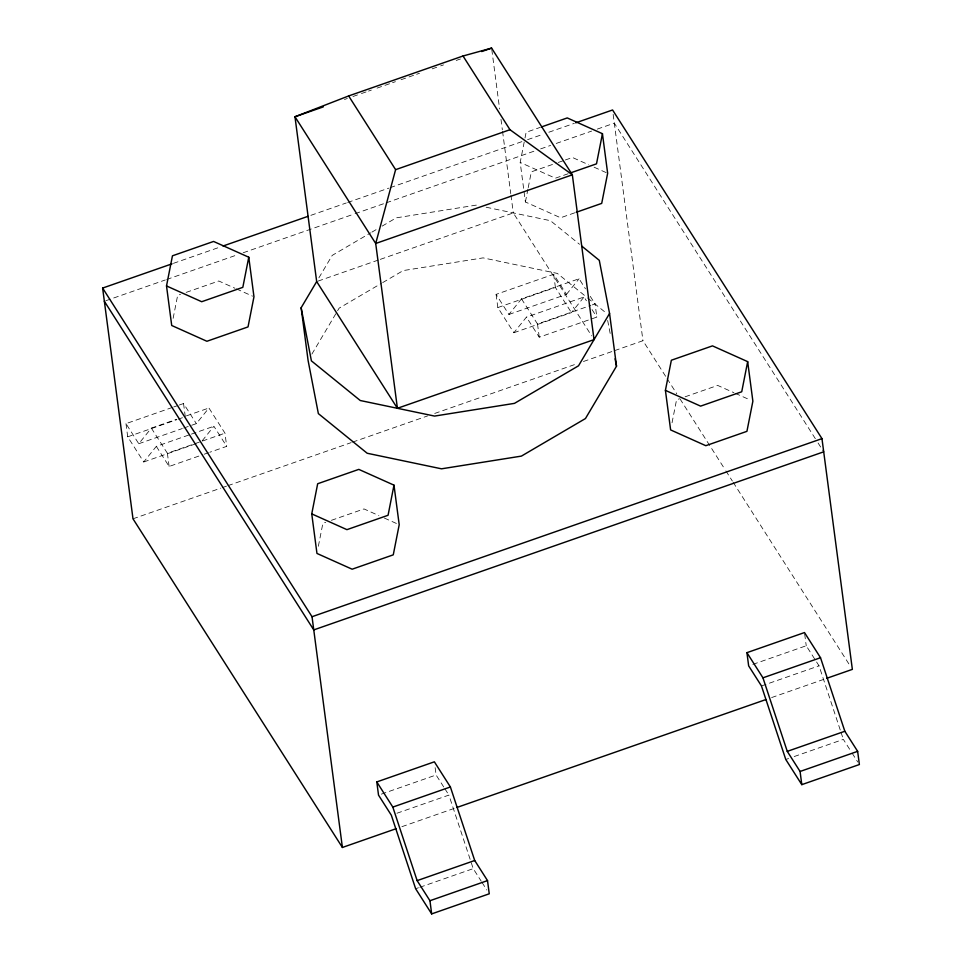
<?xml version="1.0" encoding="UTF-8"?>
<svg xmlns="http://www.w3.org/2000/svg" width="962" height="962" viewBox="0 0 962 962"><rect width="100%" height="100%" fill="white"/><g stroke="black" fill="none" stroke-linecap="round" stroke-linejoin="round"><path stroke-width="0.72" stroke-dasharray="4.81 3.61" d="M173.136 318.326L177.657 295.358L180.495 294.372M318.362 546.26L322.883 523.304L325.721 522.306M574.759 212.806L560.581 217.761L525.396 201.984L520.189 162.434L524.711 139.466M524.999 138.035L526.13 132.299L540.307 127.345M525.396 201.984L527.946 189.069M528.222 187.638L531.337 171.849L556.854 162.939M672.041 422.751L676.563 399.783L679.4 398.797M318.891 277.838L332.203 255.399L370.623 232.864M311.88 354.112L336.868 311.977M337.626 310.702L339.141 308.141L381.409 283.357M172.306 407.455L125.974 423.641L138.768 443.735L151.359 428.114L176.635 419.288M125.974 423.641L127.705 436.82L143.735 461.976L156.325 446.368L190.019 434.596M183.706 428.042L196.344 423.629L208.934 408.008L224.964 433.165L226.695 446.356L209.848 452.236M202.212 440.764L213.901 426.262L226.695 446.356M508.898 314.478L566.474 294.372L553.667 274.278L496.091 294.384L508.898 314.478L521.488 298.857L579.064 278.752L585.473 288.816M496.091 294.384L497.835 307.563L513.864 332.732L526.442 317.111L584.018 297.005L586.423 300.769M566.474 294.372L579.064 278.752M513.864 332.732L571.44 312.614L584.018 297.005M371.909 232.119L377.032 229.112M382.154 226.106L396.248 217.845L476.142 205.134L478.992 205.736M382.696 282.6L403.186 270.587L483.08 257.876L557.395 273.436L586.471 297.03M344.48 99.471L347.318 98.485M352.97 96.513L360.041 94.035M361.459 93.542L367.111 91.57M368.53 91.077L371.356 90.091M377.02 88.119L391.161 83.177M392.58 82.684L395.406 81.686M401.07 79.714L415.211 74.771M416.63 74.278L419.456 73.292M432.191 68.843L439.261 66.378M440.668 65.885L443.506 64.899M456.228 60.45L460.473 58.971M173.449 263.335L220.19 247.006M310.846 215.344L346.26 202.982M347.679 202.489L388.756 188.143M390.175 187.638L521.909 141.642M527.585 139.658L543.157 134.223M548.833 132.239L574.326 123.34M105.772 300.757L165.272 279.978M166.679 279.485L237.506 254.75M243.182 252.765L353.667 214.189M355.086 213.696L384.824 203.307M386.243 202.814L534.98 150.866M540.644 148.882L550.565 145.43M556.228 143.446L591.642 131.085M597.306 129.1L614.309 123.16L817.267 441.702M186.171 292.388L218.783 281L235.017 288.275M558.273 162.446L563.948 160.462M565.367 159.969L572.462 157.491L588.696 164.767M568.133 173.749L555.375 178.198L520.189 162.434M318.085 281.084L378.908 259.848M380.327 259.355L513.299 212.915L591.618 335.834M173.713 406.962L177.934 405.495M179.329 405.002L183.55 403.535L196.344 423.629M186.46 415.861L208.934 408.008M127.705 436.82L176.852 419.66M178.259 419.167L182.467 417.7M497.835 307.563L555.411 287.458L571.44 312.614M138.768 443.735L182.311 428.535M191.426 434.102L213.901 426.262M151.359 428.114L167.388 453.27L201.094 441.51M202.489 441.017L224.964 433.165M521.488 298.857L537.517 324.014L590.872 305.387M592.279 304.894L595.093 303.908L596.825 317.099L539.249 337.205L526.442 317.111M143.735 461.976L198.497 442.857M156.325 446.368L169.12 466.462L202.826 454.689M204.233 454.196L208.441 452.729M132.996 518.807L220.827 488.131M222.234 487.638L226.491 486.159M227.91 485.666L351.142 442.628M352.561 442.135L427.633 415.909M434.716 413.444L577.789 363.48M583.453 361.496L613.203 351.106M614.622 350.613L642.953 340.716L666.305 377.381M331.397 520.322L364.009 508.934L378.896 515.608M685.076 396.813L717.688 385.425L733.934 392.7M381.337 794.131L436.099 774.999L444.107 787.565M752.861 664.381L806.228 645.755L819.035 665.836L840.547 730.892M396.945 813.239L448.905 795.093L473.22 868.638L481.24 881.216M761.459 685.954L819.035 665.836M401.9 826.683L455.723 807.888M771.608 697.57L825.444 678.775M415.644 888.744L418.458 887.758M419.865 887.277L473.22 868.638M785.774 759.487L788.587 758.501M794.203 756.541L843.349 739.381L851.37 751.959M486.147 207.227L550.456 220.695L579.521 244.288M594.107 167.196L606.288 172.655M735.281 393.314L750.168 399.988M236.375 288.889L252.621 296.164M384.319 518.037L396.488 523.496M587.626 297.979L606.24 313.083M818.073 442.965L822.907 450.553M667.111 378.643L676.779 393.807M680.002 398.869L725.095 469.648M725.901 470.911L732.347 481.024M733.152 482.287L849.939 665.584M590.283 296.368L595.093 303.908M592.027 309.56L596.825 317.099M852.164 753.222L857.779 762.024M444.901 788.816L448.905 795.093M482.046 882.479L486.844 890.018M841.016 732.31L843.349 739.381M607.659 320.454L610.798 336.688M804.689 634.03L806.228 645.755M613.155 114.37L642.953 340.716M553.667 274.278L555.411 287.458M537.517 324.014L539.249 337.205M491.798 49.579L499.615 108.983M500.986 119.372L502.344 129.762M502.549 131.253L510.75 193.615M510.954 195.094L513.299 212.915M435.137 767.676L436.099 774.999M183.55 403.535L185.281 416.714M167.388 453.27L169.12 466.462"/><path stroke-width="1.44" d="M166.51 285.942L172.451 255.808L213.576 241.45L248.761 257.215L253.968 296.777L248.028 326.912L206.902 341.269L171.717 325.493L166.51 285.942L201.695 301.719L242.821 287.349L248.761 257.215M311.748 513.876L317.676 483.742L358.802 469.384L393.987 485.149L399.206 524.711L393.266 554.846L352.14 569.203L316.955 553.439L311.748 513.876L346.933 529.653L388.059 515.283L393.987 485.149M541.726 126.852L567.255 117.929L602.44 133.706L596.5 163.841L570.971 172.751M665.415 390.368L671.356 360.233L712.481 345.875L747.666 361.64L752.873 401.202L746.933 431.337L705.807 445.695L670.622 429.918L665.415 390.368L700.601 406.132L741.726 391.774L747.666 361.64M348.653 95.947L395.61 169.661L375.709 243.482L397.414 408.297L594.035 339.634L572.342 174.819L491.594 48.1L463.023 56L348.653 95.947L294.973 116.763L316.678 281.577L397.414 408.297M581.854 246.176L599.29 260.341L609.559 313.456L616.51 366.197L585.449 418.554L521.404 456.108L441.51 468.819L367.195 453.258L318.362 413.612L308.093 360.497L301.142 307.756L316.678 281.577M609.559 313.456L578.511 365.813L514.466 403.367L434.571 416.077L360.257 400.517L311.411 360.87L301.142 307.756M323.268 106.89L294.973 116.763L375.709 243.482L572.342 174.819L509.98 129.714L463.023 56M481.697 51.563L491.594 48.1M395.61 169.661L509.98 129.714M396.224 828.655L342.4 847.462L132.996 518.807L102.621 288.071L172.03 263.828M223.028 246.019L308.02 216.33M575.745 122.835L612.578 109.981L821.969 438.636L852.356 669.372L826.851 678.27M576.178 212.313L601.707 203.391L607.647 173.256L602.44 133.706M102.621 288.071L312.025 616.714L821.969 438.636M823.712 451.815L313.756 629.906L104.353 301.25M376.791 781.926L434.367 761.82L450.396 786.976L474.711 860.509L487.518 880.603L489.249 893.794L431.673 913.9L415.644 888.744L391.33 815.211L378.523 795.117L376.791 781.926L392.821 807.082L417.135 880.627L429.942 900.721L431.673 913.9M746.921 652.669L804.497 632.563L820.514 657.719L844.84 731.264L857.647 751.346L859.379 764.537L801.803 784.643L785.774 759.487L761.459 685.954L748.652 665.86L746.921 652.669L762.95 677.825L787.265 751.37L800.071 771.464L801.803 784.643M392.821 807.082L450.396 786.976M762.95 677.825L820.514 657.719M457.142 807.383L765.944 699.542M417.135 880.627L474.711 860.509M787.265 751.37L844.84 731.264M429.942 900.721L487.518 880.603M800.071 771.464L857.647 751.346M615.079 358.826L616.51 366.197M312.025 616.714L342.4 847.462"/></g></svg>
